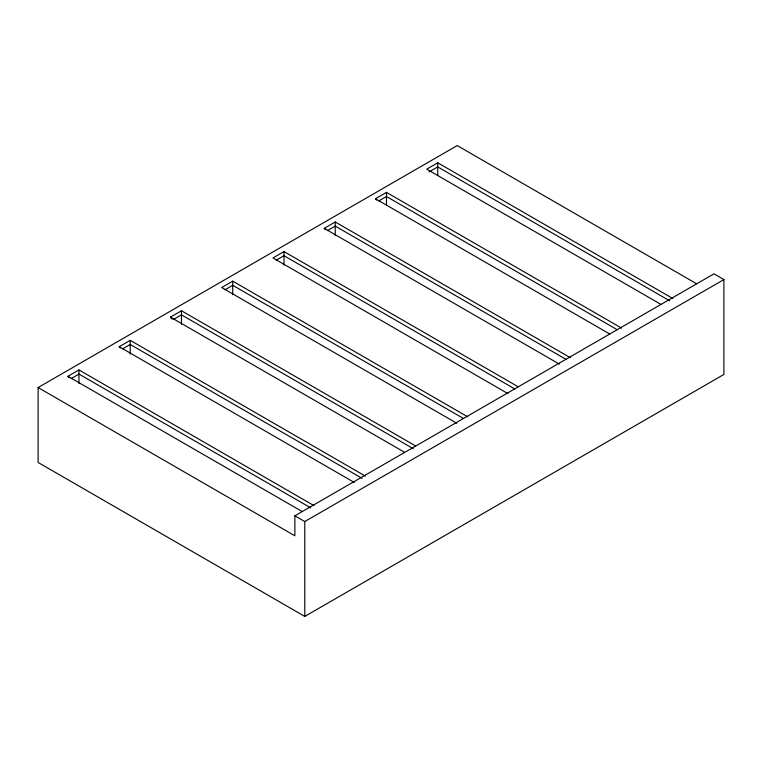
<?xml version="1.0" encoding="UTF-8"?>
<svg xmlns="http://www.w3.org/2000/svg" width="762" height="762" viewBox="0 0 762 762"><rect width="100%" height="100%" fill="white"/><g stroke="black" fill="none" stroke-linecap="round" stroke-linejoin="round"><path stroke-width="1.14" d="M38.1 387.544L294.865 535.791L294.865 515.807L713.975 273.834L723.9 279.568L723.9 374.456L304.79 616.429L38.1 462.458L38.1 387.544L457.21 145.571L696.516 283.731M69.123 377.676L67.932 376.304L78.962 369.932L314.049 505.663M120.377 348.082L119.186 346.71L130.216 340.338L365.303 476.069M172.222 319.173L170.44 317.116L181.47 310.753L415.528 445.884M467.811 416.89L232.724 281.159L221.694 287.531L456.781 423.253M518.036 386.705L283.978 251.565L272.948 257.937L508.035 393.668M325.393 229.714L324.202 228.343L335.232 221.98L570.319 357.702M376.647 200.13L375.456 198.758L386.486 192.386L621.573 328.117M672.827 298.523L437.74 162.792L426.71 169.164L660.768 304.295M71.276 378.495L78.962 374.056L310.81 507.911M122.53 348.901L130.216 344.462L362.064 478.317M173.784 319.307L181.47 314.868L413.318 448.732M225.038 289.722L232.724 285.283L463.544 418.538M276.292 260.128L283.978 255.689L514.798 388.953M327.546 230.534L335.232 226.095L566.052 359.359M378.79 200.949L386.486 196.51L617.306 329.765M429.092 171.907L437.74 166.916L669.588 300.771M294.865 515.807L304.79 521.541L723.9 279.568M375.456 198.758L609.514 333.889M324.202 228.343L559.289 364.074M170.44 317.116L404.498 452.247M119.186 346.71L354.273 482.441M67.932 376.304L301.99 511.435M437.74 162.792L437.74 175.193M386.486 192.386L386.486 204.787M335.232 221.98L335.232 235.563M304.79 521.541L304.79 616.429M283.978 251.565L283.978 265.157M232.724 281.159L232.724 294.742M181.47 310.753L181.47 324.336M130.216 340.338L130.216 353.93M78.962 369.932L78.962 383.515"/></g></svg>
